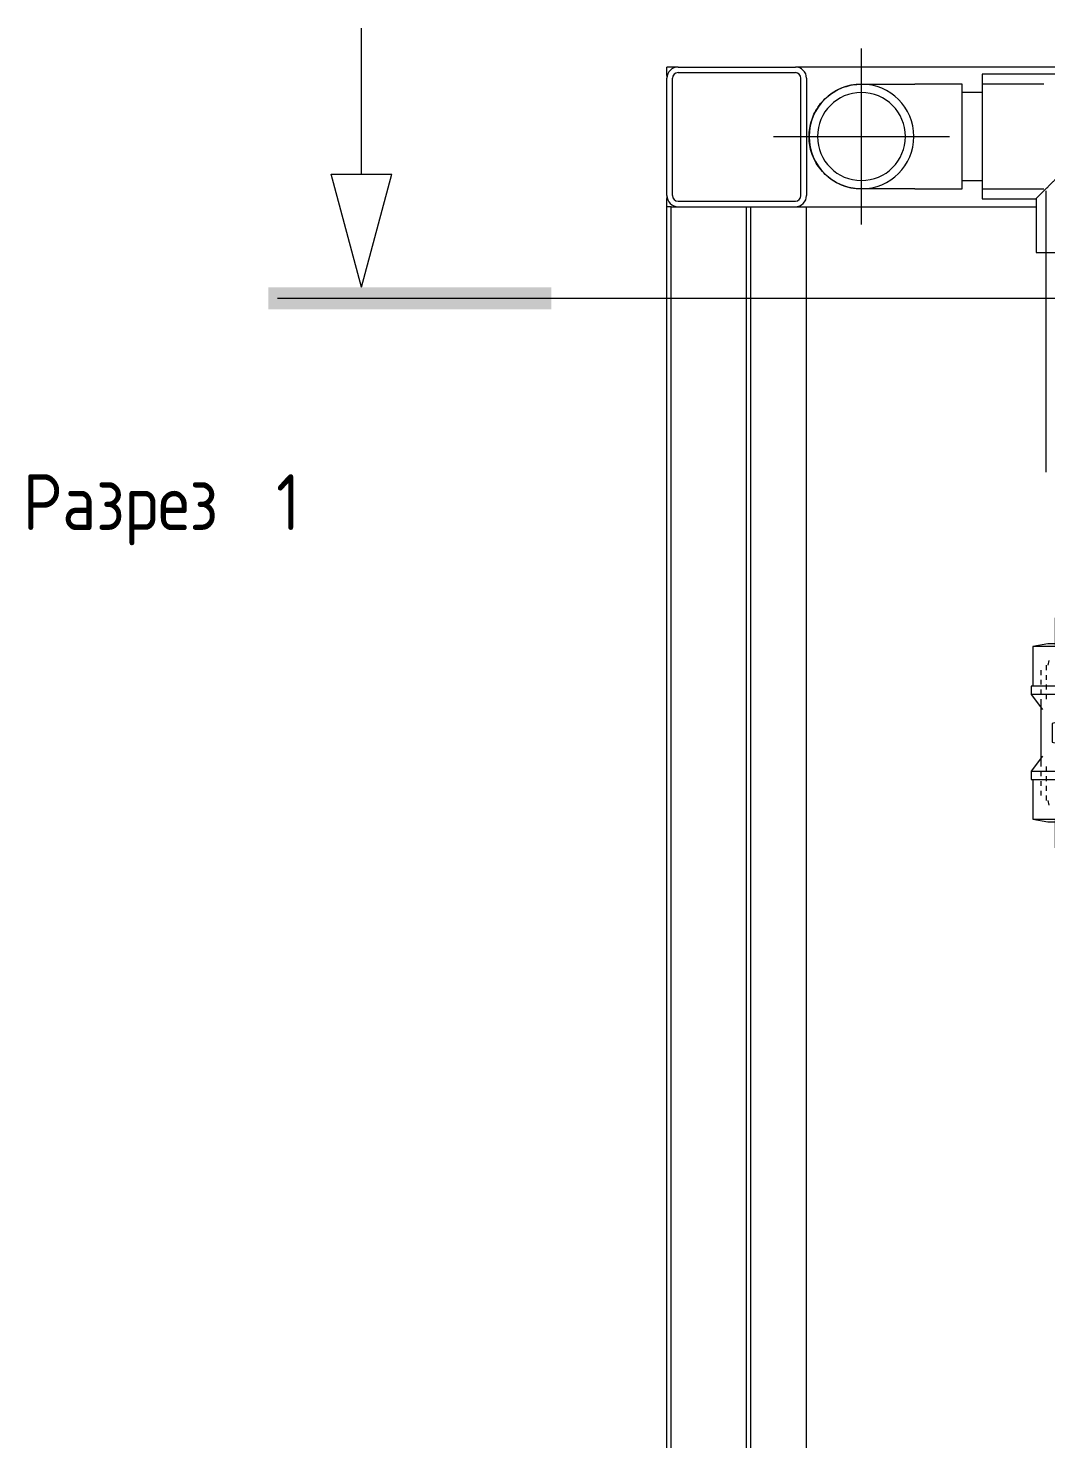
# Model space of a CAD drawing. Header units: millimetres. Extents: x -3824 to 3958, y -576 to 3647.
# Drawn here: x -3824 to -3096, y 1968 to 2978 of the extents above; entities that cross this region are included whole.
import ezdxf

# ---------------------------------------------------------------- set-up
doc = ezdxf.new("R2010")
doc.units = ezdxf.units.MM
for name, color, linetype, lineweight in [('A-_ANOTSYBL_E', 7, 'Continuous', 9), ('A_--------_E-', 8, 'Continuous', 9), ('M-_WATR----_E', 5, 'Continuous', 9), ('S-_STRL----_A', 7, 'Continuous', 9)]:
    doc.layers.add(name, color=color, linetype=linetype, lineweight=lineweight)
doc.styles.add('GOST Common_1', font='GOST_Common.ttf', dxfattribs={"width": 0.9, "height": 40})

# ---------------------------------------------------------------- blocks, each defined once
blk = doc.blocks.new('PNS-0100 MAIN FRAME - ASY PNS-0100 MAIN FRAME_iam-651195-Разрез 2')
at = {"layer": 'A_--------_E-'}
for p, q in [((-3358.8, 2950), (-3366.8, 2950)), ((-3366.8, 2944), (-3366.8, 2950)), ((-2233.9, 2950), (-3274.8, 2950)), ((-3366.8, 2944), (-3366.8, 2942)), ((-3366.8, 2858), (-3366.8, 2856)), ((-3366.8, 2850), (-3366.8, 2856)), ((-3363.8, 2850), (-3360.8, 2850)), ((-3360.8, 2850), (-3358.8, 2850)), ((-3274.8, 2850), (-3102.5, 2850)), ((-3274.8, 2850), (-3267.1, 2850)), ((-3266.8, 100), (-3266.8, 2850))]:
    blk.add_line(p, q, dxfattribs=at)
at = {"layer": 'S-_STRL----_A'}
for p, q in [((-3358.8, 2950), (-3274.8, 2950)), ((-3366.8, 2858), (-3366.8, 2942)), ((-3362.8, 2858), (-3362.8, 2942)), ((-3358.8, 2946), (-3274.8, 2946)), ((-3270.8, 2858), (-3270.8, 2942)), ((-3266.8, 2942), (-3266.8, 2858)), ((-3366.8, 1076.1), (-3366.8, 2850)), ((-3363.8, 2850), (-3366.8, 2850)), ((-3363.8, 1076.1), (-3363.8, 2850)), ((-3358.8, 2854), (-3274.8, 2854)), ((-3358.8, 2850), (-3274.8, 2850)), ((-3309.8, 1076.1), (-3309.8, 2850)), ((-3309.8, 2850), (-3306.8, 2850)), ((-3306.8, 1076.1), (-3306.8, 2850))]:
    blk.add_line(p, q, dxfattribs=at)
for centre, radius, start, end in [((-3358.8, 2942), 8, 90, 180), ((-3274.8, 2942), 8, 0, 90), ((-3358.8, 2942), 4, 90, 180), ((-3274.8, 2942), 4, 0, 90), ((-3358.8, 2858), 8, 180, 270), ((-3358.8, 2858), 4, 180, 270), ((-3274.8, 2858), 4, 270, 0), ((-3274.8, 2858), 8, 270, 0)]:
    blk.add_arc(centre, radius, start, end, dxfattribs=at)
blk = doc.blocks.new('PNS-0100 MAIN FRAME - Standard-550811-Разрез 2')
blk.add_blockref('PNS-0100 MAIN FRAME - ASY PNS-0100 MAIN FRAME_iam-651195-Разрез 2', (0, 0))
blk = doc.blocks.new('COMER_TE40_U-PVC тройник равнопроходный - DN16 - DN315 _Grey_-562458-Разрез 2')
at = {"layer": 'M-_WATR----_E', "color": 66, "lineweight": 20}
for p, q in [((-2975, 2944.8), (-3141, 2944.8)), ((-3141, 2944.8), (-3141, 2855.8)), ((-2975, 2855.8), (-2975, 2944.8)), ((-3141, 2855.8), (-3102.5, 2855.8)), ((-3102.5, 2855.8), (-3102.5, 2817.3)), ((-3013.5, 2855.8), (-2975, 2855.8)), ((-3013.5, 2817.3), (-3013.5, 2855.8)), ((-3102.5, 2817.3), (-3013.5, 2817.3))]:
    blk.add_line(p, q, dxfattribs=at)
for points, knots in [([(-3102.5, 2855.8), (-3102.5, 2855.8), (-3102.3, 2856), (-3101.4, 2857), (-3100.1, 2858.2), (-3098.9, 2859.4), (-3097.9, 2860.5), (-3096.7, 2861.6), (-3095.5, 2862.8), (-3094.2, 2864.1), (-3092.8, 2865.5), (-3091.4, 2866.9), (-3089.9, 2868.4), (-3088.3, 2870), (-3086.8, 2871.6), (-3085.1, 2873.2), (-3082.9, 2875.4), (-3080, 2878.3), (-3076.5, 2881.8), (-3071.7, 2886.6), (-3065.5, 2892.8), (-3060.5, 2897.8), (-3058, 2900.3)], [0, 0, 0, 0, 0.0625, 0.125, 0.1875, 0.21875, 0.25, 0.28125, 0.3125, 0.34375, 0.375, 0.40625, 0.4375, 0.46875, 0.5, 0.53125, 0.5625, 0.625, 0.6875, 0.75, 0.875, 1, 1, 1, 1]), ([(-3058, 2900.3), (-3055.5, 2897.8), (-3050.5, 2892.8), (-3044.4, 2886.6), (-3039.5, 2881.8), (-3036, 2878.3), (-3033.2, 2875.4), (-3030.9, 2873.2), (-3029.3, 2871.6), (-3027.7, 2870), (-3026.2, 2868.4), (-3024.6, 2866.9), (-3023.2, 2865.5), (-3021.9, 2864.1), (-3020.5, 2862.8), (-3019.3, 2861.6), (-3018.2, 2860.5), (-3017.2, 2859.4), (-3015.9, 2858.2), (-3014.7, 2857), (-3013.8, 2856), (-3013.5, 2855.8), (-3013.5, 2855.8)], [0, 0, 0, 0, 0.125, 0.25, 0.3125, 0.375, 0.4375, 0.46875, 0.5, 0.53125, 0.5625, 0.59375, 0.625, 0.65625, 0.6875, 0.71875, 0.75, 0.78125, 0.8125, 0.875, 0.9375, 1, 1, 1, 1])]:
    blk.add_open_spline(points, degree=3, knots=knots, dxfattribs=at)
blk = doc.blocks.new('COMER_industrial series - BVI10050-345129-Разрез 2')
at = {"layer": 'M-_WATR----_E', "color": 66, "lineweight": 20}
for p, q in [((-3088.8, 2555.9), (-3088.8, 2536.2)), ((-3088.8, 2555.9), (-3027.2, 2555.9)), ((-3027.2, 2536.2), (-3027.2, 2555.9)), ((-3094, 2537.1), (-3104.7, 2535.3)), ((-3104.7, 2535.3), (-3104.7, 2506.8)), ((-3011.4, 2535.3), (-3104.7, 2535.3)), ((-3022, 2537.1), (-3094, 2537.1)), ((-3011.4, 2535.3), (-3022, 2537.1)), ((-3011.4, 2506.8), (-3011.4, 2535.3)), ((-3093.3, 2525.2), (-3094, 2521.9)), ((-3022, 2521.9), (-3022.7, 2525.2)), ((-3099, 2518.4), (-3099, 2514.9)), ((-3095.3, 2521.9), (-3095.3, 2518.4)), ((-3095.3, 2514.9), (-3095.3, 2511.4)), ((-3065, 2512.5), (-3064, 2517.3)), ((-3052, 2517.3), (-3064, 2517.3)), ((-3052, 2517.3), (-3051, 2512.5)), ((-3020.8, 2518.4), (-3020.8, 2521.9)), ((-3020.8, 2511.4), (-3020.8, 2514.9)), ((-3017, 2514.9), (-3017, 2518.4)), ((-3106, 2506.8), (-3106, 2501)), ((-3066.3, 2506.8), (-3106, 2506.8)), ((-3099, 2511.4), (-3099, 2508)), ((-3099, 2504.5), (-3099, 2501)), ((-3095.3, 2508), (-3095.3, 2504.5)), ((-3065, 2512.5), (-3051, 2512.5)), ((-3010, 2506.8), (-3049.8, 2506.8)), ((-3020.8, 2504.5), (-3020.8, 2508)), ((-3017, 2508), (-3017, 2511.4)), ((-3017, 2501), (-3017, 2504.5)), ((-3010, 2501), (-3010, 2506.8)), ((-3106, 2501), (-3098, 2490.3)), ((-3067.5, 2501), (-3106, 2501)), ((-3099, 2497.5), (-3099, 2449.5)), ((-3095.3, 2501), (-3095.3, 2497.5)), ((-3010, 2501), (-3048.5, 2501)), ((-3020.8, 2497.5), (-3020.8, 2501)), ((-3018, 2490.3), (-3010, 2501)), ((-3017, 2449.5), (-3017, 2497.5)), ((-3070.9, 2485), (-3091, 2480.1)), ((-3025, 2480.1), (-3045.1, 2485)), ((-3091, 2480.1), (-3091, 2466.9)), ((-3025, 2466.9), (-3025, 2480.1)), ((-3091, 2466.9), (-3071.9, 2462.3)), ((-3044.2, 2462.3), (-3025, 2466.9)), ((-3098, 2456.7), (-3106, 2446)), ((-3010, 2446), (-3018, 2456.7)), ((-3106, 2446), (-3106, 2440.2)), ((-3106, 2446), (-3069.7, 2446)), ((-3099, 2446), (-3099, 2442.5)), ((-3095.3, 2449.5), (-3095.3, 2446)), ((-3046.3, 2446), (-3010, 2446)), ((-3020.8, 2446), (-3020.8, 2449.5)), ((-3017, 2442.5), (-3017, 2446)), ((-3010, 2440.2), (-3010, 2446)), ((-3106, 2440.2), (-3068.9, 2440.2)), ((-3104.7, 2440.2), (-3104.7, 2411.7)), ((-3099, 2439), (-3099, 2435.6)), ((-3095.3, 2442.5), (-3095.3, 2439)), ((-3095.3, 2435.6), (-3095.3, 2432.1)), ((-3047.1, 2440.2), (-3010, 2440.2)), ((-3020.8, 2439), (-3020.8, 2442.5)), ((-3020.8, 2432.1), (-3020.8, 2435.6)), ((-3017, 2435.6), (-3017, 2439)), ((-3011.4, 2411.7), (-3011.4, 2440.2)), ((-3099, 2432.1), (-3099, 2428.6)), ((-3095.3, 2428.6), (-3095.3, 2425.1)), ((-3094, 2425.1), (-3093.3, 2421.8)), ((-3022.7, 2421.8), (-3022, 2425.1)), ((-3020.8, 2425.1), (-3020.8, 2428.6)), ((-3017, 2428.6), (-3017, 2432.1)), ((-3104.7, 2411.7), (-3094, 2409.9)), ((-3104.7, 2411.7), (-3065.1, 2411.7)), ((-3094, 2409.9), (-3064.9, 2409.9)), ((-3088.8, 2410.8), (-3088.8, 2391.1)), ((-3064, 2403.5), (-3064, 2403.7)), ((-3052, 2403.7), (-3064, 2403.7)), ((-3064, 2403.5), (-3052, 2403.5)), ((-3052, 2403.7), (-3052, 2403.5)), ((-3051.1, 2409.9), (-3022, 2409.9)), ((-3050.9, 2411.7), (-3011.4, 2411.7)), ((-3027.2, 2391.1), (-3027.2, 2410.8)), ((-3022, 2409.9), (-3011.4, 2411.7)), ((-3027.2, 2391.1), (-3088.8, 2391.1))]:
    blk.add_line(p, q, dxfattribs=at)
at = {"layer": 'M-_WATR----_E', "color": 66, "lineweight": 20, "flags": 128}
for points in [[(-3073.4, 2473.5), (-3069.2, 2493.1), (-3065, 2512.5)], [(-3051, 2512.5), (-3046.9, 2493.1), (-3042.7, 2473.5)], [(-3064, 2403.7), (-3068.7, 2438.7), (-3073.4, 2473.5)], [(-3042.7, 2473.5), (-3047.3, 2438.7), (-3052, 2403.7)]]:
    blk.add_lwpolyline(points, dxfattribs=at)
at = {"layer": 'M-_WATR----_E', "color": 66, "lineweight": 20}
for radius, start, end in [(15.2, 162.5293, 170.6489), (15.1, 9.3511, 17.4707), (15.1, 7.568, 14.03)]:
    blk.add_arc((-3058, 2473.5), radius, start, end, dxfattribs=at)
blk = doc.blocks.new('RB90 - Переходное кольцо ПВХ-945742-Разрез 2')
at = {"layer": 'M-_WATR----_E', "color": 66, "lineweight": 20}
for p, q in [((-3103, 2937.8), (-3141, 2937.8)), ((-3097, 2937.8), (-3103, 2937.8)), ((-3141, 2862.8), (-3103, 2862.8)), ((-3103, 2862.8), (-3097, 2862.8))]:
    blk.add_line(p, q, dxfattribs=at)
blk = doc.blocks.new('COMER_EL50_U-PVC отвод 90 - DN16-DN315 _Grey_-570492-Разрез 2')
at = {"layer": 'M-_WATR----_E', "color": 66, "lineweight": 20}
for p, q in [((-3155.5, 2937.8), (-3189.2, 2937.8)), ((-3155.5, 2900.3), (-3155.5, 2937.8)), ((-3155.5, 2862.8), (-3155.5, 2900.3)), ((-3189.2, 2862.8), (-3155.5, 2862.8))]:
    blk.add_line(p, q, dxfattribs=at)
at = {"layer": 'M-_WATR----_E', "color": 66, "lineweight": 20, "flags": 128}
for points in [[(-3265, 2900.3), (-3265, 2901.8), (-3264.9, 2903.3), (-3264.8, 2904.8), (-3264.5, 2906.3), (-3264.3, 2907.8), (-3263.9, 2909.2), (-3263.6, 2910.7), (-3263.1, 2912.1), (-3262.6, 2913.5), (-3262.1, 2914.9), (-3261.5, 2916.3), (-3260.8, 2917.6), (-3260.1, 2918.9), (-3259.3, 2920.2), (-3258.5, 2921.5), (-3257.6, 2922.7), (-3256.7, 2923.9), (-3255.7, 2925), (-3254.7, 2926.1), (-3253.7, 2927.2), (-3252.6, 2928.2), (-3251.4, 2929.2), (-3250.2, 2930.1), (-3249, 2931), (-3247.8, 2931.9), (-3246.5, 2932.6), (-3245.2, 2933.4), (-3243.9, 2934.1), (-3242.5, 2934.7), (-3241.1, 2935.3), (-3239.7, 2935.8), (-3238.3, 2936.2), (-3236.8, 2936.6), (-3235.4, 2937), (-3233.9, 2937.3), (-3232.4, 2937.5), (-3230.9, 2937.6), (-3229.4, 2937.8), (-3227.9, 2937.8), (-3227.5, 2937.8)], [(-3227.5, 2937.8), (-3227.5, 2937.8), (-3227.4, 2937.8), (-3227.2, 2937.8), (-3227, 2937.8), (-3226.8, 2937.8), (-3226.4, 2937.8), (-3226, 2937.8), (-3225.6, 2937.8), (-3225.1, 2937.8), (-3224.5, 2937.8), (-3223.9, 2937.8), (-3223.2, 2937.8), (-3222.5, 2937.8), (-3221.7, 2937.8), (-3220.8, 2937.8), (-3219.9, 2937.8), (-3219, 2937.8), (-3218, 2937.8), (-3217, 2937.8), (-3215.9, 2937.8), (-3214.8, 2937.8), (-3213.6, 2937.8), (-3212.4, 2937.8), (-3211.2, 2937.8), (-3209.9, 2937.8), (-3208.6, 2937.8), (-3207.3, 2937.8), (-3205.9, 2937.8), (-3204.5, 2937.8), (-3203.1, 2937.8), (-3201.7, 2937.8), (-3200.2, 2937.8), (-3198.7, 2937.8), (-3197.2, 2937.8), (-3195.7, 2937.8), (-3194.2, 2937.8), (-3192.7, 2937.8), (-3191.2, 2937.8), (-3189.6, 2937.8), (-3189.2, 2937.8)], [(-3227.5, 2862.8), (-3229, 2862.8), (-3230.5, 2862.9), (-3232, 2863.1), (-3233.5, 2863.3), (-3235, 2863.5), (-3236.4, 2863.9), (-3237.9, 2864.3), (-3239.3, 2864.7), (-3240.7, 2865.2), (-3242.1, 2865.8), (-3243.5, 2866.4), (-3244.8, 2867), (-3246.2, 2867.8), (-3247.4, 2868.5), (-3248.7, 2869.3), (-3249.9, 2870.2), (-3251.1, 2871.1), (-3252.3, 2872.1), (-3253.4, 2873.1), (-3254.4, 2874.2), (-3255.4, 2875.3), (-3256.4, 2876.4), (-3257.4, 2877.6), (-3258.2, 2878.8), (-3259.1, 2880), (-3259.9, 2881.3), (-3260.6, 2882.6), (-3261.3, 2884), (-3261.9, 2885.3), (-3262.5, 2886.7), (-3263, 2888.1), (-3263.5, 2889.5), (-3263.9, 2891), (-3264.2, 2892.5), (-3264.5, 2893.9), (-3264.7, 2895.4), (-3264.9, 2896.9), (-3265, 2898.4), (-3265, 2899.9), (-3265, 2900.3)], [(-3189.2, 2862.8), (-3190.8, 2862.8), (-3192.3, 2862.8), (-3193.8, 2862.8), (-3195.3, 2862.8), (-3196.8, 2862.8), (-3198.3, 2862.8), (-3199.8, 2862.8), (-3201.3, 2862.8), (-3202.7, 2862.8), (-3204.1, 2862.8), (-3205.5, 2862.8), (-3206.9, 2862.8), (-3208.3, 2862.8), (-3209.6, 2862.8), (-3210.9, 2862.8), (-3212.1, 2862.8), (-3213.3, 2862.8), (-3214.5, 2862.8), (-3215.6, 2862.8), (-3216.7, 2862.8), (-3217.7, 2862.8), (-3218.7, 2862.8), (-3219.7, 2862.8), (-3220.6, 2862.8), (-3221.5, 2862.8), (-3222.3, 2862.8), (-3223, 2862.8), (-3223.7, 2862.8), (-3224.3, 2862.8), (-3224.9, 2862.8), (-3225.4, 2862.8), (-3225.9, 2862.8), (-3226.3, 2862.8), (-3226.7, 2862.8), (-3227, 2862.8), (-3227.2, 2862.8), (-3227.4, 2862.8), (-3227.5, 2862.8), (-3227.5, 2862.8), (-3227.5, 2862.8)]]:
    blk.add_lwpolyline(points, dxfattribs=at)
at = {"layer": 'M-_WATR----_E', "color": 66, "lineweight": 20}
for start, end in [(0, 180), (180, 360)]:
    blk.add_arc((-3227.5, 2900.3), 37.5, start, end, dxfattribs=at)
blk = doc.blocks.new('Разрез - Имя вида спереди-163744-Разрез 2')
at = {"layer": 'A-_ANOTSYBL_E'}
blk.add_hatch(color=256, dxfattribs=at).paths.add_polyline_path([(-3449.5, 2776.5), (-3449.5, 2792.4), (-3652.2, 2792.4), (-3652.2, 2776.5)])
for p, q in [((-3585.5, 2873.4), (-3585.5, 2977.8)), ((-3585.5, 2792.4), (-3607.2, 2873.4)), ((-3607.2, 2873.4), (-3563.8, 2873.4)), ((-3585.5, 2792.4), (-3563.8, 2873.4))]:
    blk.add_line(p, q, dxfattribs=at)

msp = doc.modelspace()

# ---------------------------------------------------------------- linework, layer by layer
at = {"layer": 'A-_ANOTSYBL_E'}
msp.add_line((-3645.5, 2784.5), (3793.9, 2784.5), dxfattribs=at)
at = {"layer": 'M-_WATR----_E', "color": 66, "lineweight": 20}
for p, q in [((-3227.5, 2837.3), (-3227.5, 2963.3)), ((-3141, 2931.8), (-3155.5, 2931.8)), ((-3290.5, 2900.3), (-3164.5, 2900.3)), ((-3155.5, 2868.8), (-3141, 2868.8)), ((-3095.5, 2861.3), (-3095.5, 2660))]:
    msp.add_line(p, q, dxfattribs=at)
for start, end in [(0, 180), (180, 0)]:
    msp.add_arc((-3227.5, 2900.3), 31.5, start, end, dxfattribs=at)

# ---------------------------------------------------------------- block references
at = {"layer": 'A-_ANOTSYBL_E'}
msp.add_blockref('Разрез - Имя вида спереди-163744-Разрез 2', (0, 0), dxfattribs=at)
at = {"layer": 'A_--------_E-'}
msp.add_blockref('PNS-0100 MAIN FRAME - Standard-550811-Разрез 2', (0, 0), dxfattribs=at)
at = {"layer": 'M-_WATR----_E', "color": 66, "lineweight": 20}
for name in ['COMER_EL50_U-PVC отвод 90 - DN16-DN315 _Grey_-570492-Разрез 2', 'COMER_TE40_U-PVC тройник равнопроходный - DN16 - DN315 _Grey_-562458-Разрез 2', 'RB90 - Переходное кольцо ПВХ-945742-Разрез 2', 'COMER_industrial series - BVI10050-345129-Разрез 2']:
    msp.add_blockref(name, (0, 0), dxfattribs=at)

# ---------------------------------------------------------------- texts
at = {"layer": 'A-_ANOTSYBL_E', "char_height": 40, "attachment_point": 1, "style": 'GOST Common_1'}
for s, insert, width in [('Разрез', (-3827.9, 2658.6), 193.367), (' 1', (-3668.4, 2658.6), 37.519)]:
    msp.add_mtext(s, dxfattribs=dict(at, insert=insert, width=width))

doc.saveas('drawing.dxf')
